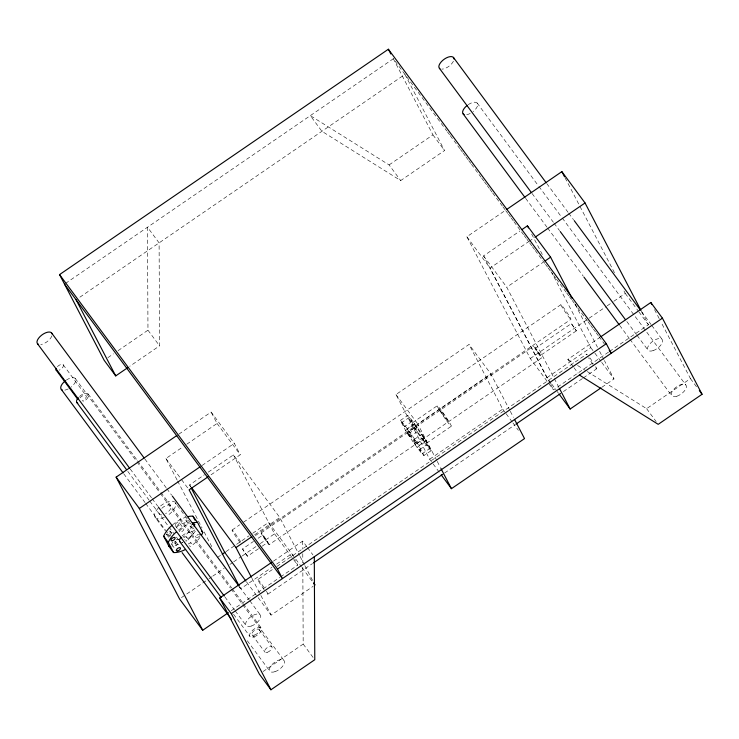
<?xml version="1.0" encoding="UTF-8"?>
<svg xmlns="http://www.w3.org/2000/svg" width="739" height="739" viewBox="0 0 739 739"><rect width="100%" height="100%" fill="white"/><g stroke="black" fill="none" stroke-linecap="round" stroke-linejoin="round"><path stroke-width="0.55" stroke-dasharray="3.69 2.77" d="M417.073 427.816L409.766 432.823L408.261 430.92L406.995 428.796L414.302 423.789L417.073 427.816L414.302 423.789M409.766 432.786L407.078 428.832M414.505 427.715L407.198 432.721L408.408 434.781L409.951 436.749L417.258 431.742L414.505 427.715L417.258 431.742M409.96 436.731L407.198 432.721M258.484 548.717L247.528 556.227L244.729 552.661L242.54 548.929L253.505 541.419M247.528 556.227L242.54 548.929M262.696 535.175L267.62 542.454L262.696 535.175L258.068 538.288M419.65 449.58L426.966 444.545L428.324 446.254L429.728 448.555L422.412 453.589L419.65 449.58L422.412 453.589M426.957 444.573L429.728 448.555M576.346 330.86L540.32 355.542L537.53 351.976L535.332 348.254L571.358 323.562L576.346 330.86L571.358 323.562M540.32 355.542L535.332 348.254M414.533 443.335L421.84 438.245L423.207 439.964L424.592 442.273L417.286 447.289L414.57 443.271L417.286 447.289M421.84 438.245L424.555 442.264M411.946 421.507L404.621 426.523L403.208 424.731L401.868 422.505L409.194 417.48L411.946 421.507L409.184 417.544M404.621 426.523L401.887 422.496M65.448 283.471L393.324 58.75L446.781 130.979M79.867 297.189L404.917 74.408L444.536 150.525L400.695 180.575L321.918 131.302L310.325 115.635L389.102 164.917L400.695 180.575M107.857 357.676L113.455 353.842M118.12 350.646L147.966 330.185L147.504 227.224L159.097 242.891L159.569 345.852L129.713 366.304M389.102 164.917L432.943 134.868L392.335 56.848M178.829 434.172L211.123 412.039L234.309 443.363L240.258 454.781L209.941 475.556M608.557 352.106L553.465 389.859L530.279 358.535L466.882 236.748L504.876 210.707M177.074 479.934L165.924 458.513L182.967 446.827M186.755 444.231L217.072 423.456L211.123 412.039M551.054 383.218L546.962 377.684L483.565 255.897L519.942 230.965M202.015 465.505L234.309 443.363M550.269 383.726L490.068 268.072L528.062 242.032M529.013 241.385L534.713 237.478M190.653 486.973L189.581 484.932L204.509 474.697M208.241 472.147L233.432 454.882L279.804 517.531L299.507 555.395M558.961 387.522L506.751 287.222L543.128 262.29M439.188 472.119L429.655 459.233L395.975 394.534L469.043 344.448L490.835 373.897L509.781 410.293M232.111 530.02L239.713 524.81M243.519 522.205L560.929 304.653M400.261 420.491L407.725 415.54A21.311 1.413 55.6 0 1 425.387 439.4L431.336 450.578L423.872 455.529A21.311 1.413 55.6 0 1 406.21 431.668L400.418 420.546A21.311 1.413 55.6 0 1 418.08 444.407L424.029 455.584M412.408 422.8L437.248 405.766M217.432 557.465L221.22 554.869M225.958 551.627L248.988 535.84M252.72 533.281L268.58 522.408L295.175 558.342M405.48 430.523L412.787 425.516L407.568 415.484M254.613 534.796L279.804 517.531M436.712 460.369L417.766 423.983L490.835 373.897M255.408 535.563L570.924 319.313A8.877 0.591 55.6 0 0 564.033 308.302A8.877 0.591 55.6 0 0 562.822 308.339A8.877 0.591 55.6 0 0 570.924 319.313M261.126 532.948L533.826 346.046M181.434 597.629L208.028 579.404M208.98 578.748L211.834 576.799M212.777 576.143L224.176 568.337M229.875 564.43L232.73 562.471M233.681 561.825L241.274 556.615M242.226 555.959L256.479 546.195M260.276 543.59L274.52 533.826L233.432 454.882M530.279 358.535L588.216 318.823M589.168 318.167L606.266 306.454M607.218 305.798L612.917 301.9M613.869 301.244L625.268 293.429L623.134 289.337M414.33 439.372L421.636 434.329L422.911 435.899L424.408 438.347L417.101 443.354L414.348 439.326L417.101 443.354M262.142 546.204L267.62 542.454M269.125 544.652A7.085 0.471 55.6 0 0 263.546 535.766A7.085 0.471 55.6 0 0 262.714 535.987A7.085 0.471 55.6 0 0 269.125 544.652L541.826 357.75A7.085 0.471 55.6 0 0 536.246 348.863A7.085 0.471 55.6 0 0 535.415 349.085A7.085 0.471 55.6 0 0 541.826 357.75M418.81 445.552L426.117 440.546M426.495 443.261L451.344 426.237M273.476 561.141L302.713 541.096L306.805 546.629M573.288 366.766L567.829 359.394L599.902 337.409M546.962 377.684L590.803 347.635L551.913 272.931M239.251 586.951L240.618 588.798L271.878 567.367M276.608 564.125L291.766 553.733L292.755 555.636M429.655 459.233L502.723 409.147L469.043 344.448M264.128 589.657A8.877 0.591 55.6 0 1 257.837 579.515L273.07 569.076M276.876 566.471L586.683 354.129M231.215 610.728L279.665 577.529M280.617 576.873L297.715 565.15L294.741 559.441M609.509 351.45L648.454 324.763L641.526 311.452M267.86 594.156L312.523 563.543M444.619 473.006L514.944 424.805M563.414 391.587L582.424 378.562M583.367 377.906L596.678 368.789M601.86 387.273L613.989 378.968L604.4 360.54M258.151 597.611L271.111 615.116L313.087 586.341M263.075 671.548L303.184 644.057L302.833 567.413M587.283 371.56L646.616 408.667L690.457 378.617L660.869 321.788M431.336 450.578L431.179 450.522A21.311 1.413 55.6 0 1 413.517 426.662L412.787 425.516M567.829 359.394L573.667 363.043M577.556 365.472L586.313 370.95M424.343 438.319L421.636 434.329M546.749 183.531L568.032 212.278M568.716 213.211L573.519 219.705M641.48 311.516L651.096 324.504M651.78 325.428L662.079 339.34M690.457 378.617L696.591 386.913M625.268 293.429L638.219 310.943M638.902 311.858L648.454 324.763M477.145 103.017L538.232 185.563M538.925 186.487L561.575 217.09M562.259 218.023L685.82 384.964M532.098 193.526L553.372 222.282M554.056 223.206L559.552 230.623M626.82 321.52L636.436 334.499M637.12 335.432L648.103 350.268M525.641 198.338L546.915 227.085M547.608 228.018L583.302 276.247M619.679 325.4L629.286 338.379M629.979 339.312L671.853 395.882M447.464 131.902L449.524 134.683M450.208 135.607L457.062 144.862M457.746 145.795L459.806 148.567M460.489 149.5L462.549 152.271M463.233 153.204L465.284 155.975M465.976 156.908L468.027 159.679M468.711 160.612L470.771 163.384M471.454 164.317L478.309 173.573M478.992 174.496L481.052 177.277M481.736 178.201L483.796 180.981M484.479 181.905L486.539 184.685M487.223 185.609L489.273 188.39M489.966 189.313L492.017 192.094M492.701 193.018L499.555 202.283M500.248 203.207L502.298 205.987M502.982 206.911L505.042 209.691M505.725 210.615L507.785 213.395M508.469 214.319L510.52 217.1M511.212 218.023L513.263 220.804M513.947 221.728L520.801 230.984M521.494 231.917L523.545 234.688M524.228 235.621L526.288 238.392M526.972 239.325L529.032 242.096M529.715 243.029L531.775 245.801M532.459 246.734L534.509 249.505M535.202 250.438L542.047 259.694M542.74 260.618L544.791 263.398M545.474 264.322L547.534 267.102M548.218 268.026L550.278 270.807M550.961 271.73L553.021 274.511M553.705 275.435L555.756 278.215M556.449 279.139L563.303 288.404M563.986 289.328L566.037 292.108M566.73 293.032L568.781 295.812M569.464 296.736L571.524 299.517M572.208 300.44L574.268 303.221M574.951 304.145L577.002 306.925M577.695 307.849L584.549 317.105M585.233 318.038L587.283 320.809M587.976 321.742L590.027 324.513M590.71 325.446L592.77 328.218M593.454 329.151L595.514 331.922M596.197 332.855L598.257 335.626M598.941 336.559L604.419 343.968M646.616 408.667L656.158 421.572M590.803 347.635L594.211 352.244M594.895 353.168L601.038 361.454M601.712 362.378L613.989 378.968M432.943 134.868L444.536 150.525M573.972 367.68L578.064 373.213M483.565 255.897L506.751 287.222M466.882 236.748L490.068 268.072M551.737 384.132L556.513 390.589M557.188 391.504L558.555 393.351M502.723 409.147L505.448 412.833M506.132 413.748L512.256 422.034M512.94 422.957L518.39 430.32M395.975 394.534L417.766 423.983M217.072 423.456L240.258 454.781M147.966 330.185L159.569 345.852M307.489 547.553L312.948 554.915M295.859 559.266L301.318 566.637M301.992 567.561L313.595 583.219M274.52 533.826L292.94 558.702M293.623 559.626L297.715 565.15M189.581 484.932L190.948 486.77M165.924 458.513L180.926 478.78M181.6 479.703L188.427 488.922M303.184 644.057L314.777 659.724M246.558 581.944L257.477 596.687M144.862 458.984L166.146 487.731M166.829 488.664L171.633 495.158M239.593 586.969L249.2 599.957M249.893 600.881L260.183 614.793M176.584 504.497L175.208 502.64A12.434 5.949 -36.5 0 1 167.106 515.785M177.268 505.421L189.609 522.094M186.099 520.829L190.736 527.092M191.466 531.119L196.103 537.382M88.126 393.979L136.891 459.852M137.574 460.785L160.243 491.407M160.926 492.331L231.658 587.902M232.351 588.835L242.651 602.747M243.334 603.68L261.19 627.808M75.258 378.47L136.345 461.007M137.038 461.94L159.689 492.543M160.372 493.467L230.392 588.068M231.076 589.001L242.059 603.837M242.743 604.77L283.933 660.417M63.166 364.733L86.029 395.614M259.093 629.443L271.841 646.68M179.134 522.584A2.439 1.173 -36.5 0 1 176.676 525.568A2.439 1.173 -36.5 0 1 175.623 523.84A2.439 1.173 -36.5 0 1 179.134 522.584L183.771 528.847A2.439 1.173 -36.5 0 1 181.314 531.831A2.439 1.173 -36.5 0 1 180.261 530.103A2.439 1.173 -36.5 0 1 183.771 528.847M186.597 536.957L191.235 543.23M175.152 525.411L179.789 531.674M130.203 468.979L151.486 497.735M152.169 498.659L157.666 506.076M224.933 596.964L234.54 609.952M235.233 610.876L246.216 625.721M252.138 634.884L264.895 652.112M127.792 471.362L149.084 500.127M149.768 501.051L173.693 533.41M176.409 537.087L178.616 540.024M233.552 614.257L250.041 636.528M170.386 531.378L171.707 533.17M175.67 541.567L178.986 546.038M123.746 473.791L145.029 502.538M145.712 503.471L169.739 535.932M174.543 542.417L177.295 546.13M247.306 640.731L269.957 671.335M158.229 508.136A12.434 5.949 -36.5 0 0 155.07 517.208L164.668 530.177M167.411 533.881L169.471 536.662M166.478 534.306L169.129 537.89M171.836 544.569L175.143 549.049M654.532 309.604L660.343 320.772M565.058 177.785L614.608 272.968M575.099 304.256L597.472 347.238M599.606 351.33L603.865 359.523M531.664 234.032L542.324 254.502M550.804 384.742L553.465 389.859M510.307 411.3L513.466 417.369M437.239 461.385L440.398 467.445M300.043 556.412L304.302 564.605M304.837 565.621L313.89 583.016M251.934 578.277L271.111 615.116M239.556 586.757L240.618 588.798M177.6 480.96L202.033 527.886M204.158 531.96L212.121 547.266M302.713 541.096L302.75 549.105M302.768 553.687L302.814 562.832M240.147 542.555A8.877 0.591 55.6 0 1 233.081 532.182A8.877 0.591 55.6 0 1 234.069 532.154A8.877 0.591 55.6 0 1 241.136 542.518M595.708 366.627A8.877 0.591 55.6 0 1 594.719 366.655M592.946 364.29A8.877 0.591 55.6 0 1 588.577 357.815M586.803 354.692A8.877 0.591 55.6 0 1 587.339 354.683M589.787 357.778A8.877 0.591 55.6 0 1 593.648 363.339M266.456 591.274A8.877 0.591 55.6 0 1 265.901 592.031M257.837 579.515A8.877 0.591 55.6 0 1 264.83 588.706M51.841 335.875A8.877 4.249 -36.5 0 1 40.756 344.54M66.288 380.123A8.877 4.249 -36.5 0 1 75.433 378.682A8.877 4.249 -36.5 0 1 71.184 387.051M68.293 388.899A8.877 4.249 -36.5 0 1 63.674 390.22M453.413 61.198A8.877 4.249 -36.5 0 1 441.82 69.152M468.175 104.67A8.877 4.249 -36.5 0 1 477.32 103.229A8.877 4.249 -36.5 0 1 473.071 111.598M470.18 113.446A8.877 4.249 -36.5 0 1 466.392 114.711M79.516 396.437A7.085 3.39 -36.5 0 1 88.274 394.146A7.085 3.39 -36.5 0 1 83.359 401.868M57.383 366.655A4.416 2.115 -36.5 0 1 63.323 364.955A4.416 2.115 -36.5 0 1 59.212 370.156M79.877 397.942A4.416 2.115 -36.5 0 1 86.112 395.725A4.416 2.115 -36.5 0 1 82.066 401.046M199.992 537.419A21.311 10.198 -36.5 0 1 190.302 546.629M178.542 530.011A21.311 10.198 -36.5 0 1 190.2 523.572M188.269 544.061A2.439 1.173 -36.5 0 1 191.318 543.35A2.439 1.173 -36.5 0 1 189.304 546.093M199.678 535.867A2.439 1.173 -36.5 0 1 196.99 537.595A2.439 1.173 -36.5 0 1 196.103 536.338A2.439 1.173 -36.5 0 1 198.56 534.288M193.119 526.787A2.439 1.173 -36.5 0 1 190.902 527.258A2.439 1.173 -36.5 0 1 191.133 525.549M182.182 535.886A7.104 3.399 -36.5 0 1 191.281 533.309A7.104 3.399 -36.5 0 1 185.942 541.271M182.866 542.426A7.104 3.399 -36.5 0 1 182.182 542.518M195.355 531.156A21.311 10.198 -36.5 0 1 185.665 540.366M182.542 542.315A21.311 10.198 -36.5 0 1 180.963 543.165M178.589 544.264A21.311 10.198 -36.5 0 1 171.873 546.186M172.473 524.912A21.311 10.198 -36.5 0 1 185.563 517.309M183.882 537.595A2.439 1.173 -36.5 0 1 186.718 537.161A2.439 1.173 -36.5 0 1 184.667 539.83M194.865 529.835A2.439 1.173 -36.5 0 1 191.373 530.99A2.439 1.173 -36.5 0 1 193.923 528.015M174.543 541.401A2.439 1.173 -36.5 0 1 175.411 543.063A2.439 1.173 -36.5 0 1 172.104 544.745A2.439 1.173 -36.5 0 1 172.944 542.214M169.046 531.221A2.439 1.173 -36.5 0 1 170.469 532.098A2.439 1.173 -36.5 0 1 168.169 534.334A2.439 1.173 -36.5 0 1 166.349 533.844M167.226 532.339A2.439 1.173 -36.5 0 1 167.457 532.126M188.482 520.515A2.439 1.173 -36.5 0 1 186.025 520.69A2.439 1.173 -36.5 0 1 187.651 518.251M190.976 523.951A12.434 5.949 -36.5 0 1 191.327 524.653M191.493 525.475A12.434 5.949 -36.5 0 1 182.875 537.087M178.736 539.156A12.434 5.949 -36.5 0 1 176.122 539.876M170.339 536.061A12.434 5.949 -36.5 0 1 173.009 530.584M176.316 527.267A12.434 5.949 -36.5 0 1 188.944 522.602M189.784 522.916A12.434 5.949 -36.5 0 1 190.459 523.36M164.344 517.291A12.434 5.949 -36.5 0 1 155.07 517.208M160.548 505.966A12.434 5.949 -36.5 0 1 174.69 502.058M161.776 508.321A7.104 3.399 -36.5 0 1 170.875 505.735A7.104 3.399 -36.5 0 1 165.536 513.707M161.776 514.944A7.104 3.399 -36.5 0 1 159.707 510.917M409.508 434.874A7.104 0.471 55.6 0 0 416.103 443.899A7.104 0.471 55.6 0 0 410.819 435.345A7.104 0.471 55.6 0 0 409.508 434.874M414.782 427.41A12.434 0.822 55.6 0 0 426.375 443.28A12.434 0.822 55.6 0 0 417.193 428.408A12.434 0.822 55.6 0 0 414.782 427.41M439.631 410.376A12.434 0.822 55.6 0 0 451.215 426.246A12.434 0.822 55.6 0 0 442.042 411.374A12.434 0.822 55.6 0 0 439.631 410.376M441.663 412.842A7.104 0.471 55.6 0 0 448.259 421.858A7.104 0.471 55.6 0 0 442.966 413.304A7.104 0.471 55.6 0 0 441.663 412.842M251.26 626.053A8.877 4.249 -36.5 0 0 260.507 615.245A8.877 4.249 -36.5 0 0 247.833 619.467A8.877 4.249 -36.5 0 0 251.26 626.053M275.01 671.677A8.877 4.249 -36.5 0 0 284.256 660.869A8.877 4.249 -36.5 0 0 271.573 665.082A8.877 4.249 -36.5 0 0 275.01 671.677M653.156 350.609A8.877 4.249 -36.5 0 0 662.393 339.801A8.877 4.249 -36.5 0 0 649.72 344.014A8.877 4.249 -36.5 0 0 653.156 350.609M676.896 396.224A8.877 4.249 -36.5 0 0 686.143 385.416A8.877 4.249 -36.5 0 0 673.469 389.629A8.877 4.249 -36.5 0 0 676.896 396.224M254.068 636.796A7.085 3.39 -36.5 0 0 261.449 628.168A7.085 3.39 -36.5 0 0 251.325 631.531A7.085 3.39 -36.5 0 0 254.068 636.796M267.407 652.278A4.416 2.115 -36.5 0 0 272.007 646.902A4.416 2.115 -36.5 0 0 265.698 648.999A4.416 2.115 -36.5 0 0 267.407 652.278M254.65 635.05A4.416 2.115 -36.5 0 0 259.25 629.674A4.416 2.115 -36.5 0 0 252.941 631.771A4.416 2.115 -36.5 0 0 254.65 635.05"/><path stroke-width="1.11" d="M185.6 549.428A21.311 10.198 -36.5 0 1 174.524 552.587L173.545 552.523L168.908 546.26L163.688 536.228L164.104 535.202A21.311 10.198 -36.5 0 1 171.781 525.512M173.545 552.523L168.326 542.5L168.741 541.465A21.311 10.198 -36.5 0 1 176.418 531.784M187.808 516.663A21.311 10.198 -36.5 0 1 191.928 516.136L192.916 516.201L197.553 522.464L202.772 532.496L202.357 533.521A21.311 10.198 -36.5 0 1 201.313 535.452M127.847 367.588L115.718 375.902L104.125 360.235L59.554 274.603L388.372 49.236L606.322 343.709L611.273 353.224L609.222 350.443M228.369 612.686L202.717 630.265L179.531 598.932L116.134 477.145L176.926 435.474M506.778 209.405L561.862 171.642L585.048 202.976L640.99 310.435M521.808 229.681L527.406 225.848L550.592 257.172L571.903 298.113M202.717 630.265L139.32 508.469L200.112 466.808M535.664 236.822L585.048 202.976M208.047 476.858L189.11 489.837L239.02 585.731M544.994 261.015L550.592 257.172M222.171 554.222L225.007 552.273M251.408 577.261L235.963 547.581L251.814 536.717M314.306 556.763L314.777 659.724L270.936 689.764L259.343 674.107L219.714 597.99L271.592 562.434M600.844 336.762L650.828 302.5L662.421 318.167L702.05 394.284L658.209 424.334L579.422 375.052M64.505 284.118L282.455 578.591L277.504 569.076L606.322 343.709M270.936 689.764L231.307 613.647L662.421 318.167M313.475 562.896L442.716 474.309M515.896 424.158L560.559 393.545M441.229 474.872L451.446 488.682L524.514 438.596L514.52 419.392M559.238 394.275L570.148 409.018L600.927 387.92M197.553 522.464L196.565 522.399A21.311 10.198 -36.5 0 0 192.445 522.926M168.908 546.26L169.887 546.324M453.395 57.393L546.066 182.607M574.212 220.628L640.113 309.669M699.325 390.598L702.05 394.284M439.428 68.321L531.406 192.602M560.236 231.556L625.453 319.664M463.168 113.935L524.949 197.415M583.986 277.171L618.996 324.467M313.595 583.219L314.953 585.066L313.89 583.016M59.554 274.603L277.504 569.076M191.632 487.694L235.963 547.581M245.875 581.02L224.739 552.458L191.179 487.999M201.442 530.704L202.772 532.496M51.508 332.846L144.179 458.051M172.326 496.081L238.909 586.045M37.532 343.774L129.519 468.055M158.349 507.009L224.25 596.04M56.21 370.165L77.724 399.236M76.976 402.7L126.424 469.505M179.983 541.881L221.192 597.555M219.714 597.99L231.307 613.647M61.282 389.388L123.062 472.858M182.099 552.624L231.519 619.402M163.688 536.228L168.326 542.5M116.134 477.145L139.32 508.469M650.828 302.5L651.89 304.533M561.862 171.642L564.531 176.76M527.406 225.848L528.468 227.898M388.372 49.236L390.848 53.993M559.497 388.548L570.148 409.018M440.924 468.461L451.446 488.682M192.916 516.201L195.004 520.21M76.099 299.775L115.718 375.902M38.53 344.392A8.877 4.249 -36.5 0 1 41.606 335.192A8.877 4.249 -36.5 0 1 52.026 333.843M62.279 390.007A8.877 4.249 -36.5 0 1 65.346 380.807M439.862 68.681A8.877 4.249 -36.5 0 1 444.425 59.055A8.877 4.249 -36.5 0 1 453.977 59.009M464.166 114.563A8.877 4.249 -36.5 0 1 467.242 105.354M77.771 403.198A7.085 3.39 -36.5 0 1 78.26 397.702M57.402 370.581A4.416 2.115 -36.5 0 1 56.201 368.271M199.946 534.38A2.439 1.173 -36.5 0 1 200.084 534.648M192.556 524.357A2.439 1.173 -36.5 0 1 194.625 524.145A2.439 1.173 -36.5 0 1 194.08 525.983M180.51 542.26A7.104 3.399 -36.5 0 1 180.99 537.17M177.859 550.934A2.439 1.173 -36.5 0 0 180.399 547.959A2.439 1.173 -36.5 0 0 176.907 549.123A2.439 1.173 -36.5 0 0 177.859 550.934M172.455 540.726A2.439 1.173 -36.5 0 0 175.097 537.78A2.439 1.173 -36.5 0 0 171.651 538.823A2.439 1.173 -36.5 0 0 172.455 540.726"/></g></svg>
